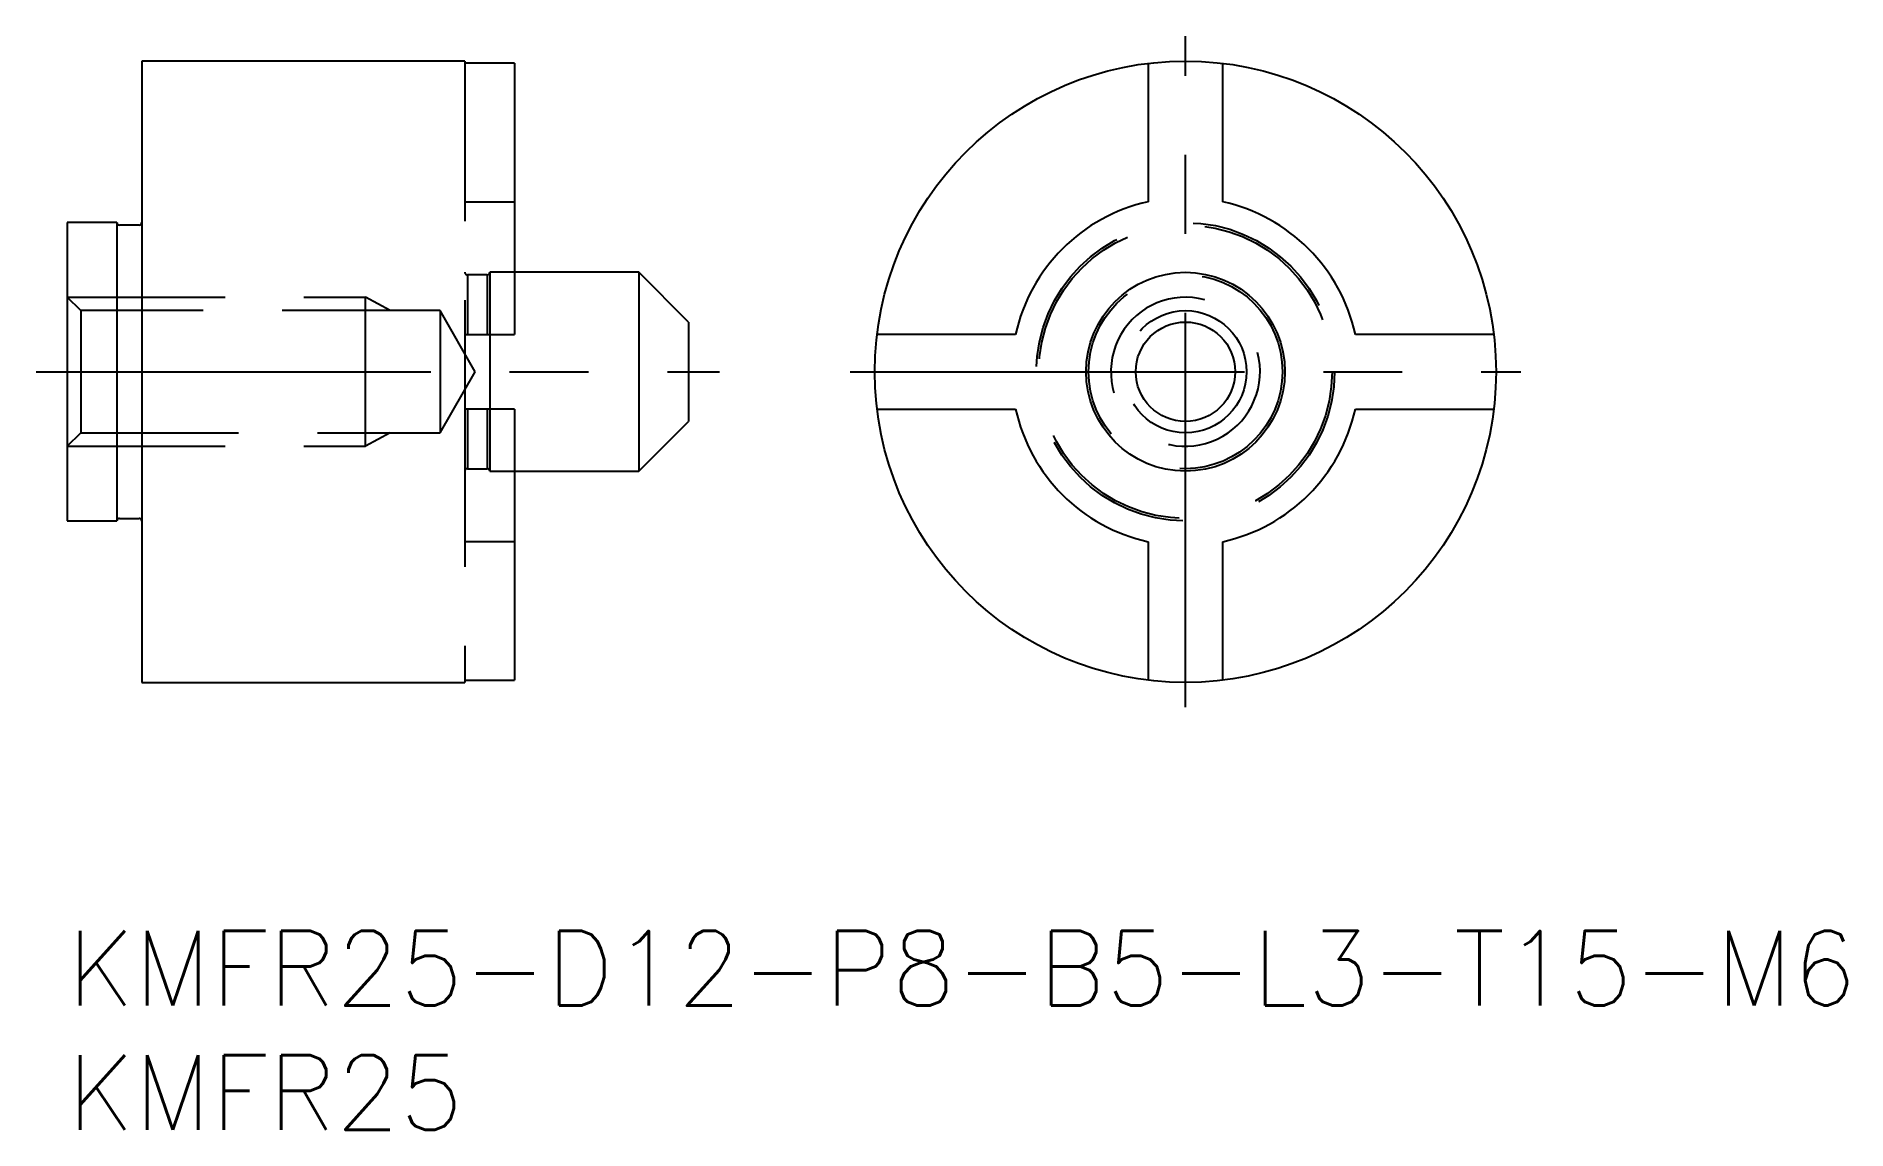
# Model space of a CAD drawing. Extents: x -1.3 to 71.6, y -8 to 36.
import ezdxf

# ---------------------------------------------------------------- set-up
doc = ezdxf.new("R2010")
doc.units = 0
doc.header["$LTSCALE"] = 0.5
doc.linetypes.add('CENTER', pattern=[50.8, 31.75, -6.35, 6.35, -6.35])
doc.linetypes.add('DASHED', pattern=[19.05, 12.7, -6.35])
for name, color, linetype in [('MSM_CENTER', 1, 'CENTER'), ('MSM_CONTINUOUS', 7, 'CONTINUOUS'), ('MSM_DASHED', 4, 'DASHED'), ('MSM_PART_NUMBER', 7, 'CONTINUOUS')]:
    doc.layers.add(name, color=color, linetype=linetype)
doc.styles.get("Standard").update_dxf_attribs({"font": 'txt.shx', "height": 3, "bigfont": 'bigfont.shx'})

msp = doc.modelspace()

# ---------------------------------------------------------------- linework, layer by layer
at = {"layer": 'MSM_CENTER'}
for p, q in [((45, 9), (45, 36)), ((-1.25, 22.5), (26.25, 22.5)), ((31.5, 22.5), (58.5, 22.5))]:
    msp.add_line(p, q, dxfattribs=at)
at = {"layer": 'MSM_CONTINUOUS'}
for p, q in [((16, 35), (3, 35)), ((3, 35), (3, 10)), ((16, 35), (16, 34.91)), ((18, 34.91), (16, 34.91)), ((18, 34.91), (18, 24)), ((43.5, 34.91), (43.5, 29.337)), ((46.5, 29.337), (46.5, 34.91)), ((2, 28.5), (0, 28.5)), ((0, 28.5), (0, 16.5)), ((2, 28.5), (2, 16.5)), ((2.9, 28.4), (2.1, 28.4)), ((23, 26.5), (18, 26.5)), ((25, 24.5), (23, 26.5)), ((23, 26.5), (23, 18.5)), ((25, 24.5), (25, 20.5)), ((16, 24), (16, 21)), ((16, 24), (18, 24)), ((17, 24), (17, 21)), ((38.163, 24), (32.59, 24)), ((57.41, 24), (51.837, 24)), ((18, 21), (16, 21)), ((18, 21), (18, 10.09)), ((23, 18.5), (25, 20.5)), ((32.59, 21), (38.163, 21)), ((51.837, 21), (57.41, 21)), ((18, 18.5), (23, 18.5)), ((0, 16.5), (2, 16.5)), ((2.1, 16.6), (2.9, 16.6)), ((43.5, 15.663), (43.5, 10.09)), ((46.5, 10.09), (46.5, 15.663)), ((3, 10), (16, 10)), ((16, 10.09), (16, 10)), ((16, 10.09), (18, 10.09))]:
    msp.add_line(p, q, dxfattribs=at)
for radius in [12.5, 4, 2]:
    msp.add_circle((45, 22.5), radius, dxfattribs=at)
for centre, radius, start, end in [((45, 22.5), 7, 102.37363, 167.62637), ((45, 22.5), 7, 12.37363, 77.62637), ((2.1, 28.5), 0.1, 180, 270), ((2.9, 28.5), 0.1, 270, 0), ((45, 22.5), 7, 192.37363, 257.62637), ((45, 22.5), 7, 282.37363, 347.62637), ((2.1, 16.5), 0.1, 90, 180), ((2.9, 16.5), 0.1, 0, 90)]:
    msp.add_arc(centre, radius, start, end, dxfattribs=at)
at = {"layer": 'MSM_DASHED'}
for p, q in [((16, 34.91), (16, 24)), ((16, 29.337), (18, 29.337)), ((16.9, 26.4), (16.1, 26.4)), ((16.1, 26.4), (16.1, 24)), ((16.9, 26.4), (16.9, 24)), ((18, 26.5), (17, 26.5)), ((17, 26.5), (17, 24)), ((0.541, 24.959), (0, 25.5)), ((0, 25.5), (12, 25.5)), ((15, 24.959), (0.541, 24.959)), ((0.541, 24.959), (0.541, 20.041)), ((12, 19.5), (12, 25.5)), ((13, 24.959), (12, 25.5)), ((16.419, 22.5), (15, 24.959)), ((15, 24.959), (15, 20.041)), ((15, 20.041), (16.419, 22.5)), ((16, 21), (16, 10.09)), ((16.1, 21), (16.1, 18.6)), ((16.9, 21), (16.9, 18.6)), ((17, 21), (17, 18.5)), ((0, 19.5), (0.541, 20.041)), ((0.541, 20.041), (15, 20.041)), ((13, 20.041), (12, 19.5)), ((0, 19.5), (12, 19.5)), ((16.1, 18.6), (16.9, 18.6)), ((17, 18.5), (18, 18.5)), ((18, 15.663), (16, 15.663))]:
    msp.add_line(p, q, dxfattribs=at)
for radius in [6, 5.9, 3.9, 2.459]:
    msp.add_circle((45, 22.5), radius, dxfattribs=at)
for centre, radius, start, end in [((16.1, 26.5), 0.1, 180, 270), ((16.9, 26.5), 0.1, 270, 0), ((45, 22.5), 3, 75, 15), ((16.1, 18.5), 0.1, 90, 180), ((16.9, 18.5), 0.1, 0, 90)]:
    msp.add_arc(centre, radius, start, end, dxfattribs=at)

# ---------------------------------------------------------------- texts
at = {"layer": 'MSM_PART_NUMBER'}
for s, p in [('KMFR25-D12-P8-B5-L3-T15-M6', (0, -3)), ('KMFR25', (0, -8))]:
    msp.add_text(s, height=3, dxfattribs=at).set_placement(p)

doc.saveas('drawing.dxf')
